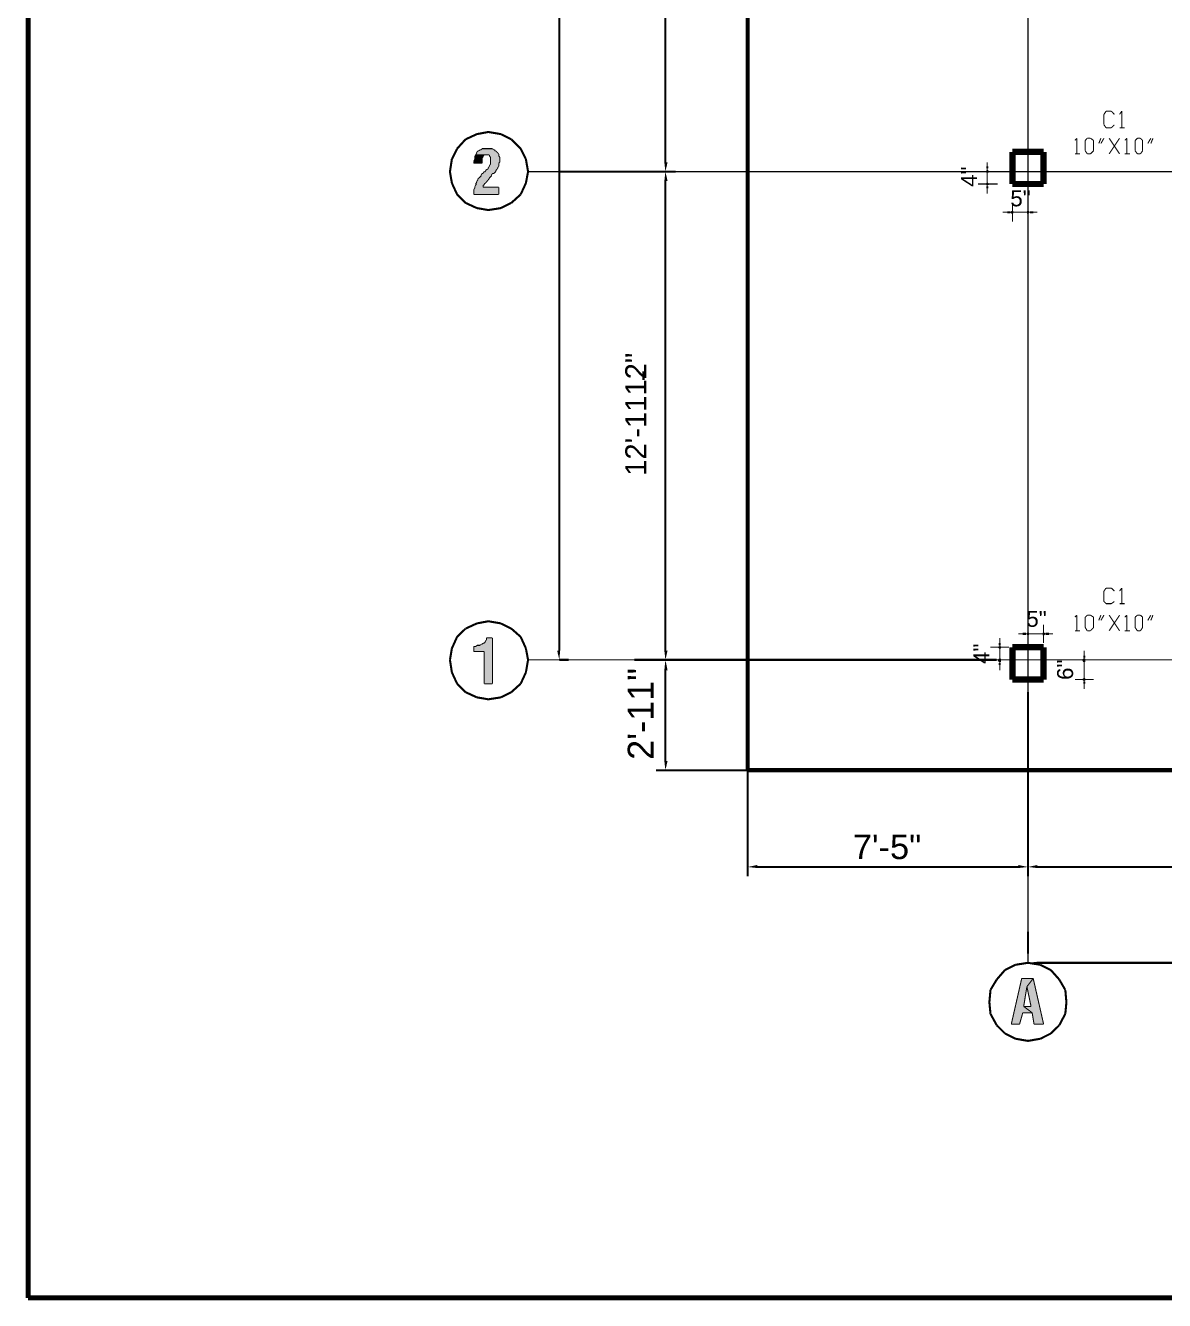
# Model space of a CAD drawing. Header units: millimetres. Extents: x 5 to 350, y 3 to 213.
# Drawn here: x 5 to 97.6, y 2.9 to 106.6 of the extents above; entities that cross this region are included whole.
import ezdxf

# ---------------------------------------------------------------- set-up
doc = ezdxf.new("R2010")
doc.units = ezdxf.units.MM
for name, color, linetype in [('H', 251, 'Continuous'), ('P', 255, 'Continuous'), ('T', 255, 'Continuous')]:
    doc.layers.add(name, color=color, linetype=linetype)
doc.styles.get("Standard").update_dxf_attribs({"font": 'arial.ttf'})

msp = doc.modelspace()

# ---------------------------------------------------------------- hatches: boundary and pattern name
at = {"layer": 'H', "linetype": 'Continuous'}
for points in [[(41.487, 92.886), (41.487, 93.31), (41.575, 93.38), (41.575, 93.557), (41.663, 93.645), (41.663, 93.804), (41.734, 93.892), (41.734, 93.98), (41.822, 94.068), (41.822, 94.156), (42.086, 94.403), (42.086, 94.492), (42.157, 94.58), (42.245, 94.58), (42.245, 94.65), (42.333, 94.738), (42.422, 94.738), (42.51, 94.915), (42.58, 94.915), (42.668, 95.003), (42.668, 95.074), (42.757, 95.162), (42.757, 95.25), (42.845, 95.338), (42.845, 95.92), (42.757, 96.008), (42.757, 96.097), (41.663, 96.097), (41.663, 96.185), (41.734, 96.273), (41.734, 96.344), (41.822, 96.432), (41.91, 96.432), (41.998, 96.52), (42.086, 96.52), (42.157, 96.608), (43.004, 96.608), (43.092, 96.52), (43.18, 96.52), (43.18, 96.432), (43.268, 96.432), (43.515, 96.185), (43.515, 96.008), (43.603, 95.92), (43.603, 95.497), (43.515, 95.426), (43.515, 95.162), (43.427, 95.074), (43.427, 95.003), (43.268, 94.827), (43.268, 94.738), (43.092, 94.58), (43.004, 94.58), (42.933, 94.492), (42.933, 94.403), (42.757, 94.227), (42.668, 94.068), (42.333, 93.733), (42.333, 93.645), (42.245, 93.645), (42.245, 93.468), (43.515, 93.468), (43.515, 92.886), (41.487, 92.886)], [(41.487, 95.426), (41.487, 95.585), (41.575, 95.762), (41.575, 96.008), (41.663, 96.097), (42.333, 96.097), (42.245, 96.008), (42.245, 95.92), (42.157, 95.85), (42.157, 95.426), (41.487, 95.426)], [(57.062, 94.738), (56.974, 95.497), (57.238, 95.497), (57.062, 94.738)], [(56.974, 93.98), (57.062, 94.738), (57.238, 93.98), (56.974, 93.98)], [(83.22, 94.738), (83.15, 94.827), (83.22, 94.915), (83.22, 94.738)], [(83.15, 94.738), (83.15, 94.827), (83.22, 94.738), (83.15, 94.738)], [(83.15, 94.65), (83.15, 94.738), (83.22, 94.738), (83.15, 94.65)], [(83.15, 94.65), (83.22, 94.738), (83.22, 94.65), (83.15, 94.65)], [(83.22, 94.738), (83.22, 94.915), (83.308, 94.827), (83.22, 94.738)], [(83.22, 94.738), (83.308, 94.827), (83.397, 94.738), (83.22, 94.738)], [(83.22, 94.65), (83.22, 94.738), (83.308, 94.65), (83.22, 94.65)], [(83.308, 94.65), (83.22, 94.738), (83.397, 94.738), (83.308, 94.65)], [(83.22, 93.733), (83.15, 93.804), (83.22, 93.892), (83.22, 93.733)], [(83.15, 93.733), (83.15, 93.804), (83.22, 93.733), (83.15, 93.733)], [(83.15, 93.645), (83.15, 93.733), (83.22, 93.733), (83.15, 93.645)], [(83.15, 93.645), (83.22, 93.733), (83.22, 93.645), (83.15, 93.645)], [(83.22, 93.733), (83.22, 93.892), (83.308, 93.804), (83.22, 93.733)], [(83.22, 93.733), (83.308, 93.804), (83.397, 93.733), (83.22, 93.733)], [(83.22, 93.645), (83.22, 93.733), (83.308, 93.645), (83.22, 93.645)], [(83.308, 93.645), (83.22, 93.733), (83.397, 93.733), (83.308, 93.645)], [(85.09, 91.44), (85.178, 91.528), (85.266, 91.44), (85.09, 91.44)], [(85.178, 91.352), (85.09, 91.44), (85.266, 91.44), (85.178, 91.352)], [(85.266, 91.44), (85.178, 91.528), (85.266, 91.528), (85.266, 91.44)], [(85.266, 91.264), (85.178, 91.352), (85.266, 91.44), (85.266, 91.264)], [(85.266, 91.44), (85.337, 91.528), (85.337, 91.44), (85.266, 91.44)], [(85.266, 91.44), (85.266, 91.528), (85.337, 91.528), (85.266, 91.44)], [(85.266, 91.264), (85.266, 91.44), (85.337, 91.352), (85.266, 91.264)], [(85.337, 91.352), (85.266, 91.44), (85.337, 91.44), (85.337, 91.352)], [(86.536, 91.44), (86.448, 91.528), (86.536, 91.528), (86.536, 91.44)], [(86.448, 91.44), (86.448, 91.528), (86.536, 91.44), (86.448, 91.44)], [(86.448, 91.352), (86.448, 91.44), (86.536, 91.44), (86.448, 91.352)], [(86.536, 91.264), (86.448, 91.352), (86.536, 91.44), (86.536, 91.264)], [(86.536, 91.44), (86.607, 91.528), (86.607, 91.44), (86.536, 91.44)], [(86.536, 91.44), (86.536, 91.528), (86.607, 91.528), (86.536, 91.44)], [(86.536, 91.264), (86.536, 91.44), (86.607, 91.352), (86.536, 91.264)], [(86.607, 91.352), (86.536, 91.44), (86.607, 91.44), (86.607, 91.352)], [(86.536, 57.15), (86.448, 57.238), (86.536, 57.238), (86.536, 57.15)], [(86.448, 57.15), (86.448, 57.238), (86.536, 57.15), (86.448, 57.15)], [(86.448, 57.062), (86.448, 57.15), (86.536, 57.15), (86.448, 57.062)], [(86.536, 56.974), (86.448, 57.062), (86.536, 57.15), (86.536, 56.974)], [(86.536, 57.15), (86.607, 57.238), (86.607, 57.15), (86.536, 57.15)], [(86.536, 57.15), (86.536, 57.238), (86.607, 57.238), (86.536, 57.15)], [(86.536, 56.974), (86.536, 57.15), (86.607, 57.062), (86.536, 56.974)], [(86.607, 57.062), (86.536, 57.15), (86.607, 57.15), (86.607, 57.062)], [(87.806, 57.15), (87.718, 57.238), (87.806, 57.238), (87.806, 57.15)], [(87.718, 57.15), (87.718, 57.238), (87.806, 57.15), (87.718, 57.15)], [(87.718, 57.062), (87.718, 57.15), (87.806, 57.15), (87.718, 57.062)], [(87.806, 56.974), (87.718, 57.062), (87.806, 57.15), (87.806, 56.974)], [(87.806, 57.15), (87.877, 57.238), (87.965, 57.15), (87.806, 57.15)], [(87.806, 57.15), (87.806, 57.238), (87.877, 57.238), (87.806, 57.15)], [(87.806, 56.974), (87.806, 57.15), (87.877, 57.062), (87.806, 56.974)], [(87.877, 57.062), (87.806, 57.15), (87.965, 57.15), (87.877, 57.062)], [(42.333, 53.093), (42.333, 55.704), (41.487, 55.704), (41.487, 56.127), (41.663, 56.127), (41.734, 56.215), (41.998, 56.215), (42.086, 56.303), (42.157, 56.303), (42.245, 56.392), (42.333, 56.392), (42.422, 56.48), (42.422, 56.55), (42.51, 56.638), (42.51, 56.815), (43.004, 56.815), (43.004, 53.093), (42.333, 53.093)], [(84.067, 56.056), (84.155, 56.127), (84.243, 56.056), (84.067, 56.056)], [(84.155, 55.968), (84.067, 56.056), (84.243, 56.056), (84.155, 55.968)], [(84.243, 56.056), (84.155, 56.127), (84.243, 56.127), (84.243, 56.056)], [(84.243, 55.88), (84.155, 55.968), (84.243, 56.056), (84.243, 55.88)], [(84.243, 56.056), (84.332, 56.127), (84.332, 56.056), (84.243, 56.056)], [(84.243, 56.056), (84.243, 56.127), (84.332, 56.127), (84.243, 56.056)], [(84.243, 55.88), (84.243, 56.056), (84.332, 55.968), (84.243, 55.88)], [(84.332, 55.968), (84.243, 56.056), (84.332, 56.056), (84.332, 55.968)], [(48.436, 55.033), (48.26, 55.792), (48.507, 55.792), (48.436, 55.033)], [(57.062, 55.033), (56.974, 55.792), (57.238, 55.792), (57.062, 55.033)], [(56.974, 54.187), (57.062, 55.033), (57.238, 54.187), (56.974, 54.187)], [(84.067, 55.033), (84.155, 55.122), (84.243, 55.033), (84.067, 55.033)], [(84.155, 54.857), (84.067, 55.033), (84.243, 55.033), (84.155, 54.857)], [(84.243, 55.033), (84.155, 55.122), (84.243, 55.122), (84.243, 55.033)], [(84.155, 54.857), (84.243, 55.033), (84.243, 54.857), (84.155, 54.857)], [(84.243, 55.033), (84.332, 55.122), (84.332, 55.033), (84.243, 55.033)], [(84.243, 55.033), (84.243, 55.122), (84.332, 55.122), (84.243, 55.033)], [(84.243, 54.857), (84.243, 55.033), (84.332, 54.857), (84.243, 54.857)], [(84.332, 54.857), (84.243, 55.033), (84.332, 55.033), (84.332, 54.857)], [(90.928, 55.033), (91.017, 55.122), (91.105, 55.033), (90.928, 55.033)], [(91.017, 54.857), (90.928, 55.033), (91.105, 55.033), (91.017, 54.857)], [(91.105, 55.033), (91.017, 55.122), (91.105, 55.122), (91.105, 55.033)], [(91.017, 54.857), (91.105, 55.033), (91.105, 54.857), (91.017, 54.857)], [(91.105, 55.033), (91.193, 55.122), (91.193, 55.033), (91.105, 55.033)], [(91.105, 55.033), (91.105, 55.122), (91.193, 55.122), (91.105, 55.033)], [(91.105, 54.857), (91.105, 55.033), (91.193, 54.857), (91.105, 54.857)], [(91.193, 54.857), (91.105, 55.033), (91.193, 55.033), (91.193, 54.857)], [(90.928, 53.428), (91.017, 53.516), (91.105, 53.428), (90.928, 53.428)], [(91.017, 53.34), (90.928, 53.428), (91.105, 53.428), (91.017, 53.34)], [(91.105, 53.428), (91.017, 53.516), (91.105, 53.587), (91.105, 53.428)], [(91.017, 53.34), (91.105, 53.428), (91.105, 53.34), (91.017, 53.34)], [(91.105, 53.428), (91.105, 53.587), (91.193, 53.516), (91.105, 53.428)], [(91.105, 53.428), (91.193, 53.516), (91.193, 53.428), (91.105, 53.428)], [(91.105, 53.34), (91.105, 53.428), (91.193, 53.34), (91.105, 53.34)], [(91.193, 53.34), (91.105, 53.428), (91.193, 53.428), (91.193, 53.34)], [(57.062, 46.055), (56.974, 46.814), (57.238, 46.814), (57.062, 46.055)], [(64.523, 38.1), (63.747, 38.188), (64.523, 38.347), (64.523, 38.1)], [(85.76, 38.1), (85.76, 38.347), (86.536, 38.188), (85.76, 38.1)], [(87.295, 38.1), (86.536, 38.188), (87.295, 38.347), (87.295, 38.1)], [(87.295, 30.233), (86.536, 30.392), (87.295, 30.48), (87.295, 30.233)], [(85.178, 25.4), (86.025, 29.122), (86.96, 29.122), (86.448, 28.452), (86.184, 26.846), (86.872, 26.335), (86.113, 26.335), (85.848, 25.4), (85.178, 25.4)], [(87.03, 25.4), (86.872, 26.335), (86.184, 26.846), (86.783, 26.846), (86.448, 28.452), (86.96, 29.122), (87.806, 25.4), (87.03, 25.4)]]:
    msp.add_hatch(color=256, dxfattribs=at).paths.add_polyline_path(points)

# ---------------------------------------------------------------- linework, layer by layer
at = {"layer": 'P'}
for points, const_width in [([(5.256, 3.14), (5.256, 212.513)], 0.423), ([(5.256, 3.14), (5.256, 212.513)], 0.423), ([(86.536, 30.392), (86.536, 200.572)], 0.085), ([(63.747, 184.238), (63.747, 46.055)], 0.339), ([(48.436, 175.507), (48.436, 55.792)], 0.169), ([(57.062, 95.497), (57.062, 130.298)], 0.169), ([(92.71, 99.395), (92.886, 99.66)], 0.085), ([(92.886, 99.66), (93.31, 99.66)], 0.085), ([(93.31, 99.66), (93.557, 99.395)], 0.085), ([(93.98, 99.395), (94.156, 99.66)], 0.085), ([(94.156, 99.66), (94.156, 98.302)], 0.085), ([(92.71, 98.548), (92.71, 99.395)], 0.085), ([(92.886, 98.302), (92.71, 98.548)], 0.085), ([(93.557, 98.548), (93.31, 98.302)], 0.085), ([(41.734, 97.79), (40.816, 97.367)], 0.169), ([(42.668, 97.966), (41.734, 97.79)], 0.169), ([(43.692, 97.79), (42.668, 97.966)], 0.169), ([(44.538, 97.367), (43.692, 97.79)], 0.169), ([(90.346, 97.278), (90.505, 97.455)], 0.085), ([(90.505, 97.455), (90.505, 96.185)], 0.085), ([(91.193, 97.278), (91.352, 97.455)], 0.085), ([(91.352, 97.455), (91.616, 97.455)], 0.085), ([(91.616, 97.455), (91.863, 97.278)], 0.085), ([(92.287, 97.032), (92.463, 97.455)], 0.085), ([(92.71, 97.455), (92.463, 97.032)], 0.085), ([(93.31, 98.302), (92.886, 98.302)], 0.085), ([(93.133, 96.185), (93.98, 97.455)], 0.085), ([(93.133, 97.455), (93.98, 96.185)], 0.085), ([(93.98, 98.302), (94.403, 98.302)], 0.085), ([(94.403, 97.278), (94.58, 97.455)], 0.085), ([(94.58, 97.455), (94.58, 96.185)], 0.085), ([(95.25, 97.278), (95.426, 97.455)], 0.085), ([(95.426, 97.455), (95.673, 97.455)], 0.085), ([(95.673, 97.455), (95.85, 97.278)], 0.085), ([(96.273, 97.032), (96.52, 97.455)], 0.085), ([(96.696, 97.455), (96.52, 97.032)], 0.085), ([(40.128, 96.608), (39.705, 95.762)], 0.169), ([(40.816, 97.367), (40.128, 96.608)], 0.169), ([(41.822, 96.432), (41.734, 96.344)], 0.085), ([(41.91, 96.432), (41.822, 96.432)], 0.085), ([(41.998, 96.52), (41.91, 96.432)], 0.085), ([(42.086, 96.52), (41.998, 96.52)], 0.085), ([(42.157, 96.608), (42.086, 96.52)], 0.085), ([(42.245, 96.608), (42.157, 96.608)], 0.085), ([(42.333, 96.608), (42.245, 96.608)], 0.085), ([(42.422, 96.608), (42.333, 96.608)], 0.085), ([(42.58, 96.608), (42.422, 96.608)], 0.085), ([(42.668, 96.608), (42.58, 96.608)], 0.085), ([(42.757, 96.608), (42.668, 96.608)], 0.085), ([(42.845, 96.608), (42.757, 96.608)], 0.085), ([(43.004, 96.608), (42.845, 96.608)], 0.085), ([(43.092, 96.52), (43.004, 96.608)], 0.085), ([(43.18, 96.52), (43.092, 96.52)], 0.085), ([(43.18, 96.432), (43.18, 96.52)], 0.085), ([(43.268, 96.432), (43.18, 96.432)], 0.085), ([(43.356, 96.344), (43.268, 96.432)], 0.085), ([(45.297, 96.608), (44.538, 97.367)], 0.169), ([(45.72, 95.762), (45.297, 96.608)], 0.169), ([(85.266, 96.344), (87.806, 96.344)], 0.508), ([(85.266, 93.733), (85.266, 96.344)], 0.508), ([(85.266, 96.344), (85.266, 96.344)], 0.508), ([(87.806, 96.344), (87.806, 93.733)], 0.508), ([(91.193, 96.432), (91.193, 97.278)], 0.085), ([(91.352, 96.185), (91.193, 96.432)], 0.085), ([(91.863, 96.432), (91.616, 96.185)], 0.085), ([(91.863, 97.278), (91.863, 96.432)], 0.085), ([(95.25, 96.432), (95.25, 97.278)], 0.085), ([(95.426, 96.185), (95.25, 96.432)], 0.085), ([(95.85, 96.432), (95.673, 96.185)], 0.085), ([(95.85, 97.278), (95.85, 96.432)], 0.085), ([(39.705, 95.762), (39.546, 94.738)], 0.169), ([(41.575, 95.762), (41.487, 95.585)], 0.085), ([(41.487, 95.585), (41.487, 95.497)], 0.085), ([(41.487, 95.497), (41.487, 95.426)], 0.085), ([(41.487, 95.426), (41.575, 95.426)], 0.085), ([(41.663, 96.097), (41.575, 96.008)], 0.085), ([(41.575, 96.008), (41.575, 95.92)], 0.085), ([(41.575, 95.92), (41.575, 95.85)], 0.085), ([(41.575, 95.85), (41.575, 95.762)], 0.085), ([(41.575, 95.426), (42.157, 95.426)], 0.085), ([(41.734, 96.273), (41.663, 96.185)], 0.085), ([(41.663, 96.185), (41.663, 96.097)], 0.085), ([(42.51, 96.097), (41.663, 96.097)], 0.085), ([(41.663, 96.097), (42.51, 96.097)], 0.085), ([(41.734, 96.344), (41.734, 96.273)], 0.085), ([(42.157, 95.85), (42.245, 95.92)], 0.085), ([(42.157, 95.762), (42.157, 95.85)], 0.085), ([(42.157, 95.585), (42.157, 95.762)], 0.085), ([(42.157, 95.497), (42.157, 95.585)], 0.085), ([(42.157, 95.426), (42.157, 95.497)], 0.085), ([(42.245, 96.008), (42.333, 96.097)], 0.085), ([(42.245, 95.92), (42.245, 96.008)], 0.085), ([(42.333, 96.097), (42.422, 96.097)], 0.085), ([(42.422, 96.097), (42.51, 96.097)], 0.085), ([(42.51, 96.097), (42.58, 96.097)], 0.085), ([(42.58, 96.097), (42.668, 96.097)], 0.085), ([(42.668, 96.097), (42.757, 96.097)], 0.085), ([(42.757, 96.097), (42.757, 96.008)], 0.085), ([(42.757, 96.008), (42.845, 95.92)], 0.085), ([(42.845, 95.92), (42.845, 95.85)], 0.085), ([(42.845, 95.85), (42.845, 95.762)], 0.085), ([(42.845, 95.762), (42.845, 95.673)], 0.085), ([(42.845, 95.673), (42.845, 95.585)], 0.085), ([(42.845, 95.585), (42.845, 95.426)], 0.085), ([(42.845, 95.426), (42.845, 95.338)], 0.085), ([(43.427, 96.273), (43.356, 96.344)], 0.085), ([(43.515, 96.185), (43.427, 96.273)], 0.085), ([(43.515, 96.097), (43.515, 96.185)], 0.085), ([(43.515, 96.008), (43.515, 96.097)], 0.085), ([(43.603, 95.92), (43.515, 96.008)], 0.085), ([(43.515, 95.426), (43.603, 95.497)], 0.085), ([(43.515, 95.25), (43.515, 95.426)], 0.085), ([(43.603, 95.85), (43.603, 95.92)], 0.085), ([(43.603, 95.673), (43.603, 95.85)], 0.085), ([(43.603, 95.585), (43.603, 95.673)], 0.085), ([(43.603, 95.497), (43.603, 95.585)], 0.085), ([(45.896, 94.738), (45.72, 95.762)], 0.169), ([(83.22, 95.497), (83.22, 93.98)], 0.085), ([(90.346, 96.185), (90.77, 96.185)], 0.085), ([(91.616, 96.185), (91.352, 96.185)], 0.085), ([(91.352, 96.185), (91.352, 96.185)], 0.085), ([(94.403, 96.185), (94.827, 96.185)], 0.085), ([(95.673, 96.185), (95.426, 96.185)], 0.085), ([(95.426, 96.185), (95.426, 96.185)], 0.085), ([(39.546, 94.738), (39.705, 93.804)], 0.169), ([(42.086, 94.403), (41.998, 94.315)], 0.085), ([(42.157, 94.58), (42.086, 94.492)], 0.085), ([(42.086, 94.492), (42.086, 94.403)], 0.085), ([(42.245, 94.58), (42.157, 94.58)], 0.085), ([(42.333, 94.738), (42.245, 94.65)], 0.085), ([(42.245, 94.65), (42.245, 94.58)], 0.085), ([(42.422, 94.738), (42.333, 94.738)], 0.085), ([(42.51, 94.915), (42.422, 94.738)], 0.085), ([(42.58, 94.915), (42.51, 94.915)], 0.085), ([(42.668, 95.003), (42.58, 94.915)], 0.085), ([(42.757, 95.162), (42.668, 95.074)], 0.085), ([(42.668, 95.074), (42.668, 95.003)], 0.085), ([(42.845, 95.338), (42.757, 95.25)], 0.085), ([(42.757, 95.25), (42.757, 95.162)], 0.085), ([(42.845, 94.315), (42.933, 94.403)], 0.085), ([(42.933, 94.492), (43.004, 94.58)], 0.085), ([(42.933, 94.403), (42.933, 94.492)], 0.085), ([(43.004, 94.58), (43.092, 94.58)], 0.085), ([(43.092, 94.58), (43.18, 94.65)], 0.085), ([(43.18, 94.65), (43.268, 94.738)], 0.085), ([(43.268, 94.827), (43.356, 94.915)], 0.085), ([(43.268, 94.738), (43.268, 94.827)], 0.085), ([(43.356, 94.915), (43.427, 95.003)], 0.085), ([(43.427, 95.074), (43.515, 95.162)], 0.085), ([(43.427, 95.003), (43.427, 95.074)], 0.085), ([(43.515, 95.162), (43.515, 95.25)], 0.085), ([(45.72, 93.804), (45.896, 94.738)], 0.169), ([(45.896, 94.738), (45.896, 94.738)], 0.169), ([(45.896, 94.738), (283.386, 94.738)], 0.085), ([(48.436, 94.738), (57.908, 94.738)], 0.169), ([(48.436, 94.738), (57.908, 94.738)], 0.169), ([(84.067, 94.738), (82.462, 94.738)], 0.085), ([(83.22, 95.003), (83.22, 95.162)], 0.169), ([(83.22, 92.957), (83.22, 94.492)], 0.085), ([(39.705, 93.804), (40.128, 92.886)], 0.169), ([(41.575, 93.38), (41.487, 93.31)], 0.085), ([(41.487, 93.31), (41.487, 93.222)], 0.085), ([(41.663, 93.645), (41.575, 93.557)], 0.085), ([(41.575, 93.557), (41.575, 93.468)], 0.085), ([(41.575, 93.468), (41.575, 93.38)], 0.085), ([(41.734, 93.892), (41.663, 93.804)], 0.085), ([(41.663, 93.804), (41.663, 93.733)], 0.085), ([(41.663, 93.733), (41.663, 93.645)], 0.085), ([(41.822, 94.068), (41.734, 93.98)], 0.085), ([(41.734, 93.98), (41.734, 93.892)], 0.085), ([(41.91, 94.227), (41.822, 94.156)], 0.085), ([(41.822, 94.156), (41.822, 94.068)], 0.085), ([(41.998, 94.315), (41.91, 94.227)], 0.085), ([(42.245, 93.557), (42.245, 93.645)], 0.085), ([(42.245, 93.645), (42.333, 93.645)], 0.085), ([(42.245, 93.468), (42.245, 93.557)], 0.085), ([(43.515, 93.468), (42.245, 93.468)], 0.085), ([(42.333, 93.733), (42.422, 93.804)], 0.085), ([(42.333, 93.645), (42.333, 93.733)], 0.085), ([(42.422, 93.804), (42.51, 93.892)], 0.085), ([(42.51, 93.892), (42.58, 93.98)], 0.085), ([(42.58, 93.98), (42.668, 94.068)], 0.085), ([(42.668, 94.068), (42.757, 94.227)], 0.085), ([(42.757, 94.227), (42.845, 94.315)], 0.085), ([(43.515, 92.886), (43.515, 93.468)], 0.085), ([(45.297, 92.886), (45.72, 93.804)], 0.169), ([(57.062, 55.792), (57.062, 93.98)], 0.169), ([(82.462, 93.733), (84.067, 93.733)], 0.085), ([(83.22, 93.557), (83.22, 93.38)], 0.169), ([(87.806, 93.733), (85.266, 93.733)], 0.508), ([(40.128, 92.886), (40.816, 92.198)], 0.169), ([(41.487, 93.222), (41.487, 93.133)], 0.085), ([(41.487, 93.133), (41.487, 92.957)], 0.085), ([(41.487, 92.957), (41.487, 92.886)], 0.085), ([(41.487, 92.886), (43.515, 92.886)], 0.085), ([(44.538, 92.198), (45.297, 92.886)], 0.169), ([(40.816, 92.198), (41.734, 91.775)], 0.169), ([(41.734, 91.775), (42.668, 91.616)], 0.169), ([(42.668, 91.616), (43.692, 91.775)], 0.169), ([(43.692, 91.775), (44.538, 92.198)], 0.169), ([(84.49, 91.44), (86.025, 91.44)], 0.085), ([(85.09, 91.44), (84.843, 91.44)], 0.169), ([(85.266, 92.198), (85.266, 90.682)], 0.085), ([(87.295, 91.44), (85.76, 91.44)], 0.085), ([(86.536, 90.682), (86.536, 92.198)], 0.085), ([(86.695, 91.44), (86.96, 91.44)], 0.169), ([(55.28, 77.805), (55.28, 78.493)], 0.169), ([(92.71, 60.625), (92.886, 60.872)], 0.085), ([(92.71, 59.778), (92.71, 60.625)], 0.085), ([(92.886, 60.872), (93.31, 60.872)], 0.085), ([(93.31, 60.872), (93.557, 60.625)], 0.085), ([(93.98, 60.625), (94.156, 60.872)], 0.085), ([(94.156, 60.872), (94.156, 59.602)], 0.085), ([(92.886, 59.602), (92.71, 59.778)], 0.085), ([(93.31, 59.602), (92.886, 59.602)], 0.085), ([(93.557, 59.778), (93.31, 59.602)], 0.085), ([(93.98, 59.602), (94.403, 59.602)], 0.085), ([(41.734, 57.997), (40.816, 57.573)], 0.169), ([(42.668, 58.173), (41.734, 57.997)], 0.169), ([(43.692, 57.997), (42.668, 58.173)], 0.169), ([(44.538, 57.573), (43.692, 57.997)], 0.169), ([(90.346, 58.508), (90.505, 58.667)], 0.085), ([(90.505, 58.667), (90.505, 57.397)], 0.085), ([(91.193, 58.508), (91.352, 58.667)], 0.085), ([(91.193, 57.662), (91.193, 58.508)], 0.085), ([(91.352, 58.667), (91.616, 58.667)], 0.085), ([(91.616, 58.667), (91.863, 58.508)], 0.085), ([(91.863, 58.508), (91.863, 57.662)], 0.085), ([(92.287, 58.244), (92.463, 58.667)], 0.085), ([(92.71, 58.667), (92.463, 58.244)], 0.085), ([(93.133, 57.397), (93.98, 58.667)], 0.085), ([(93.133, 58.667), (93.98, 57.397)], 0.085), ([(94.403, 58.508), (94.58, 58.667)], 0.085), ([(94.58, 58.667), (94.58, 57.397)], 0.085), ([(95.25, 58.508), (95.426, 58.667)], 0.085), ([(95.25, 57.662), (95.25, 58.508)], 0.085), ([(95.426, 58.667), (95.673, 58.667)], 0.085), ([(95.673, 58.667), (95.85, 58.508)], 0.085), ([(95.85, 58.508), (95.85, 57.662)], 0.085), ([(96.273, 58.244), (96.52, 58.667)], 0.085), ([(96.696, 58.667), (96.52, 58.244)], 0.085), ([(40.816, 57.573), (40.128, 56.903)], 0.169), ([(45.297, 56.903), (44.538, 57.573)], 0.169), ([(85.76, 57.15), (87.295, 57.15)], 0.085), ([(86.36, 57.15), (86.113, 57.15)], 0.169), ([(86.536, 57.908), (86.536, 56.392)], 0.085), ([(88.565, 57.15), (87.03, 57.15)], 0.085), ([(87.806, 56.392), (87.806, 57.908)], 0.085), ([(87.965, 57.15), (88.23, 57.15)], 0.169), ([(90.346, 57.397), (90.77, 57.397)], 0.085), ([(91.352, 57.397), (91.193, 57.662)], 0.085), ([(91.616, 57.397), (91.352, 57.397)], 0.085), ([(91.352, 57.397), (91.352, 57.397)], 0.085), ([(91.863, 57.662), (91.616, 57.397)], 0.085), ([(94.403, 57.397), (94.827, 57.397)], 0.085), ([(95.426, 57.397), (95.25, 57.662)], 0.085), ([(95.673, 57.397), (95.426, 57.397)], 0.085), ([(95.426, 57.397), (95.426, 57.397)], 0.085), ([(95.85, 57.662), (95.673, 57.397)], 0.085), ([(39.705, 55.968), (39.546, 55.033)], 0.169), ([(40.128, 56.903), (39.705, 55.968)], 0.169), ([(41.663, 56.127), (41.487, 56.127)], 0.085), ([(41.487, 56.127), (41.487, 55.704)], 0.085), ([(41.734, 56.215), (41.663, 56.127)], 0.085), ([(41.822, 56.215), (41.734, 56.215)], 0.085), ([(41.91, 56.215), (41.822, 56.215)], 0.085), ([(41.998, 56.215), (41.91, 56.215)], 0.085), ([(42.086, 56.303), (41.998, 56.215)], 0.085), ([(42.157, 56.303), (42.086, 56.303)], 0.085), ([(42.245, 56.392), (42.157, 56.303)], 0.085), ([(42.333, 56.392), (42.245, 56.392)], 0.085), ([(42.422, 56.48), (42.333, 56.392)], 0.085), ([(42.51, 56.638), (42.422, 56.55)], 0.085), ([(42.422, 56.55), (42.422, 56.48)], 0.085), ([(43.004, 56.815), (42.51, 56.815)], 0.085), ([(42.51, 56.815), (42.51, 56.727)], 0.085), ([(42.51, 56.727), (42.51, 56.638)], 0.085), ([(43.004, 53.093), (43.004, 56.815)], 0.085), ([(45.72, 55.968), (45.297, 56.903)], 0.169), ([(45.896, 55.033), (45.72, 55.968)], 0.169), ([(85.002, 56.056), (83.485, 56.056)], 0.085), ([(84.243, 56.215), (84.243, 56.392)], 0.169), ([(84.243, 56.815), (84.243, 55.28)], 0.085), ([(87.806, 56.056), (85.266, 56.056)], 0.508), ([(85.266, 56.056), (85.266, 53.428)], 0.508), ([(87.806, 53.428), (87.806, 56.056)], 0.508), ([(39.546, 55.033), (39.705, 54.01)], 0.169), ([(41.487, 55.704), (42.333, 55.704)], 0.085), ([(42.333, 55.704), (42.333, 53.093)], 0.085), ([(45.72, 54.01), (45.896, 55.033)], 0.169), ([(45.896, 55.033), (45.896, 55.033)], 0.169), ([(45.896, 55.033), (283.386, 55.033)], 0.085), ([(48.436, 55.033), (49.195, 55.033)], 0.169), ([(54.522, 55.033), (56.303, 55.033)], 0.169), ([(83.996, 55.033), (56.303, 55.033)], 0.169), ([(83.485, 55.033), (85.002, 55.033)], 0.085), ([(84.243, 54.187), (84.243, 55.792)], 0.085), ([(91.863, 55.033), (90.346, 55.033)], 0.085), ([(91.105, 55.21), (91.105, 55.368)], 0.169), ([(91.105, 55.792), (91.105, 54.187)], 0.085), ([(39.705, 54.01), (40.128, 53.093)], 0.169), ([(45.297, 53.093), (45.72, 54.01)], 0.169), ([(57.062, 54.187), (57.062, 46.814)], 0.169), ([(84.243, 54.786), (84.243, 54.61)], 0.169), ([(91.105, 52.67), (91.105, 54.187)], 0.085), ([(40.128, 53.093), (40.816, 52.405)], 0.169), ([(42.333, 53.093), (43.004, 53.093)], 0.085), ([(44.538, 52.405), (45.297, 53.093)], 0.169), ([(85.266, 53.428), (87.806, 53.428)], 0.508), ([(85.266, 53.428), (85.266, 53.428)], 0.508), ([(90.346, 53.428), (91.863, 53.428)], 0.085), ([(91.105, 53.252), (91.105, 53.093)], 0.169), ([(40.816, 52.405), (41.734, 51.982)], 0.169), ([(41.734, 51.982), (42.668, 51.823)], 0.169), ([(42.668, 51.823), (43.692, 51.982)], 0.169), ([(43.692, 51.982), (44.538, 52.405)], 0.169), ([(63.747, 52.405), (63.747, 37.43)], 0.169), ([(86.536, 52.405), (86.536, 37.43)], 0.169), ([(86.536, 50.888), (86.536, 37.43)], 0.169), ([(83.996, 46.055), (56.303, 46.055)], 0.169), ([(63.747, 46.055), (260.35, 46.055)], 0.339), ([(63.747, 46.055), (63.747, 46.055)], 0.339), ([(85.76, 38.188), (64.523, 38.188)], 0.169), ([(87.295, 38.188), (116.752, 38.188)], 0.169), ([(86.536, 32.932), (86.536, 31.15)], 0.169), ([(85.513, 30.233), (84.667, 29.81)], 0.169), ([(86.536, 30.392), (85.513, 30.233)], 0.169), ([(87.542, 30.233), (86.536, 30.392)], 0.169), ([(87.295, 30.392), (249.096, 30.392)], 0.169), ([(88.388, 29.81), (87.542, 30.233)], 0.169), ([(83.996, 29.034), (83.485, 28.187)], 0.169), ([(84.667, 29.81), (83.996, 29.034)], 0.169), ([(86.025, 29.122), (85.178, 25.4)], 0.085), ([(86.96, 29.122), (86.025, 29.122)], 0.085), ([(86.448, 28.452), (86.96, 29.122)], 0.085), ([(86.96, 29.122), (86.448, 28.452)], 0.085), ([(87.806, 25.4), (86.96, 29.122)], 0.085), ([(89.076, 29.034), (88.388, 29.81)], 0.169), ([(89.57, 28.187), (89.076, 29.034)], 0.169), ([(83.485, 28.187), (83.397, 27.182)], 0.169), ([(86.184, 26.846), (86.448, 28.452)], 0.085), ([(86.448, 28.452), (86.783, 26.846)], 0.085), ([(89.658, 27.182), (89.57, 28.187)], 0.169), ([(83.397, 27.182), (83.485, 26.247)], 0.169), ([(89.57, 26.247), (89.658, 27.182)], 0.169), ([(89.658, 27.182), (89.658, 27.182)], 0.169), ([(83.485, 26.247), (83.996, 25.312)], 0.169), ([(85.848, 25.4), (86.113, 26.335)], 0.085), ([(86.113, 26.335), (86.872, 26.335)], 0.085), ([(86.872, 26.335), (86.184, 26.846)], 0.085), ([(86.783, 26.846), (86.184, 26.846)], 0.085), ([(86.184, 26.846), (86.872, 26.335)], 0.085), ([(86.872, 26.335), (87.03, 25.4)], 0.085), ([(89.076, 25.312), (89.57, 26.247)], 0.169), ([(83.996, 25.312), (84.667, 24.642)], 0.169), ([(85.178, 25.4), (85.848, 25.4)], 0.085), ([(87.03, 25.4), (87.806, 25.4)], 0.085), ([(88.388, 24.642), (89.076, 25.312)], 0.169), ([(84.667, 24.642), (85.513, 24.218)], 0.169), ([(85.513, 24.218), (86.536, 24.042)], 0.169), ([(86.536, 24.042), (87.542, 24.218)], 0.169), ([(87.542, 24.218), (88.388, 24.642)], 0.169), ([(350.273, 3.14), (5.256, 3.14)], 0.423), ([(350.273, 3.14), (5.256, 3.14)], 0.423)]:
    msp.add_lwpolyline(points, dxfattribs=dict(at, const_width=const_width))

# ---------------------------------------------------------------- texts
at = {"layer": 'T', "attachment_point": 1, "rotation": 90}
for s, insert, char_height in [('{\\fArial|b0|i0|c0|p18;4"}', (81.1, 93.5), 1.3), ('{\\fArial|b0|i0|c0|p18;12\'-1112"}', (53.8, 70), 1.7), ('{\\fArial|b0|i0|c0|p18;4"}', (82.1, 54.7), 1.3), ('{\\fArial|b0|i0|c0|p18;6"}', (88.9, 53.4), 1.3), ('{\\fArial|b0|i0|c0|p18;2\'-11"}', (54, 46.9), 2.1)]:
    msp.add_mtext(s, dxfattribs=dict(at, insert=insert, char_height=char_height))
at = {"layer": 'T', "attachment_point": 7}
for s, insert, char_height in [('{\\fArial|b0|i0|c0|p18;5"}', (85.1, 91.9), 1.3), ('{\\fArial|b0|i0|c0|p18;5"}', (86.4, 57.7), 1.3), ('{\\fArial|b0|i0|c0|p18;7\'-5"}', (72.3, 38.8), 2)]:
    msp.add_mtext(s, dxfattribs=dict(at, insert=insert, char_height=char_height))

doc.saveas('drawing.dxf')
